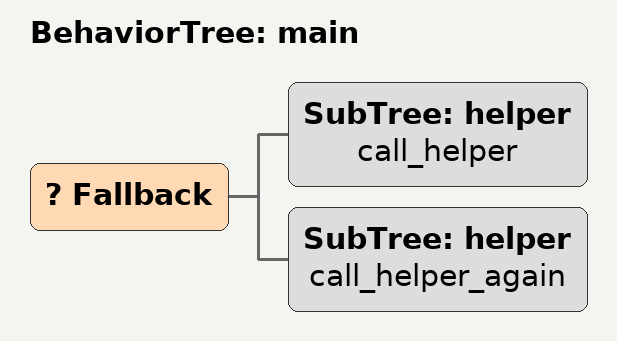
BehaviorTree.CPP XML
<?xml version="1.0" encoding="UTF-8"?>
<root BTCPP_format="4">
    <BehaviorTree ID="main">
        <Fallback>
            <SubTree ID="helper" name="call_helper" />
            <SubTree ID="helper" name="call_helper_again" />
        </Fallback>
    </BehaviorTree>

    <include path="helper.xml" />
</root>
